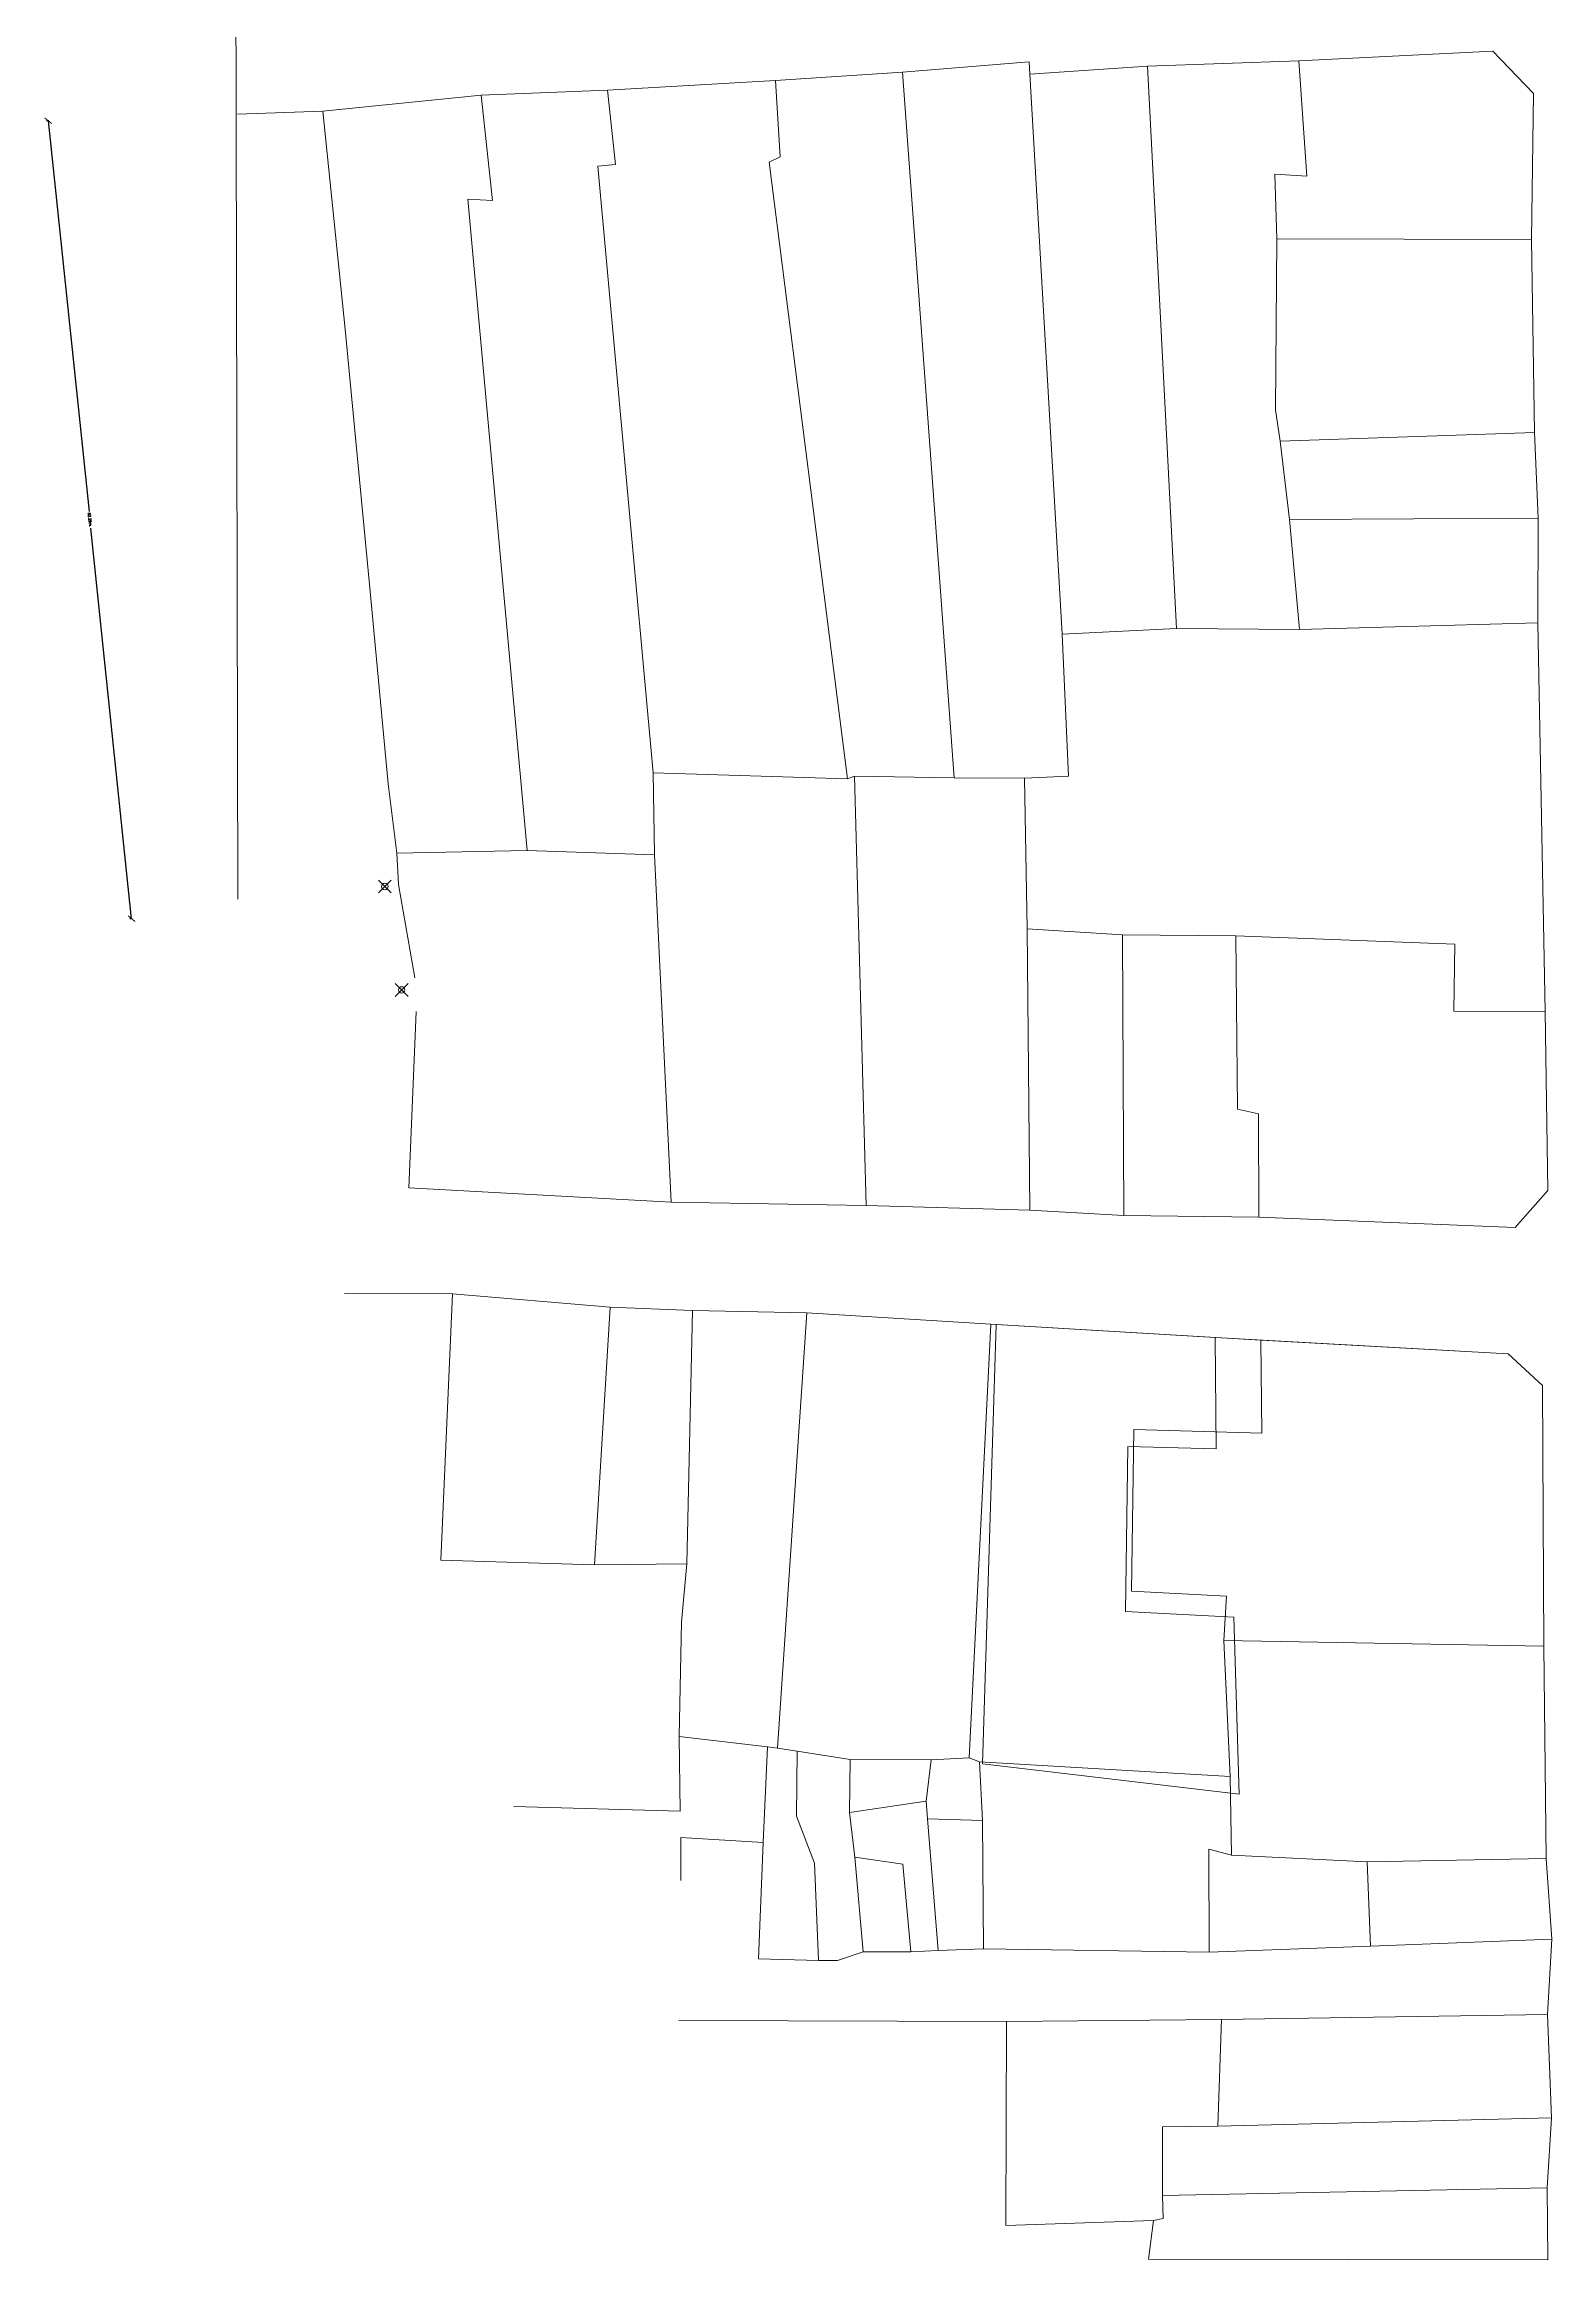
# Model space of a CAD drawing. Header units: millimetres. Extents: x 613361 to 614677, y 1317501 to 1318598.
# Drawn here: x 613430.9 to 613548, y 1317512.1 to 1317684.1 of the extents above; entities that cross this region are included whole.
import ezdxf

# ---------------------------------------------------------------- set-up
doc = ezdxf.new("R2010")
doc.units = ezdxf.units.MM
doc.header["$PDMODE"] = 35
doc.header["$PDSIZE"] = 0.5
for name, color, linetype in [('16', 7, 'Continuous'), ('2', 7, 'Continuous'), ('CVL_CUADCON_LIN', 8, 'Continuous'), ('CVL_CUADCON_TIT', 1, 'Continuous'), ('CVL_PUNTO', 250, 'Continuous')]:
    doc.layers.add(name, color=color, linetype=linetype)
doc.styles.add('ROMANS', font='ROMANS', dxfattribs={"height": 0.2})
doc.dimstyles.new('STANDARD$0', dxfattribs={"dimtxt": 0.6, "dimasz": 0.5, "dimexe": 0.125, "dimexo": 0.000625, "dimgap": 0.0625, "dimtad": 0, "dimzin": 1, "dimdsep": 46, "dimtxsty": 'ROMANS', "dimblk1": 'ARCHTICK', "dimblk2": 'ARCHTICK', "dimsah": 1, "dimcen": 2.5, "dimclrd": 1, "dimclre": 1, "dimclrt": 30, "dimaunit": 1, "dimadec": 0, "dimazin": 0, "dimtfac": 1, "dimtix": 1, "dimtofl": 0, "dimtmove": 1, "dimatfit": 3, "dimldrblk": 'ARCHTICK', "dimfxl": 1, "dimtolj": 1, "dimtzin": 1, "dimarcsym": 0})

# ---------------------------------------------------------------- blocks, each defined once
blk = doc.blocks.new('_ARCHTICK')
at = {"color": 0, "linetype": 'ByBlock', "const_width": 0.15}
blk.add_lwpolyline([(-0.5, -0.5), (0.5, 0.5)], dxfattribs=at)
blk = doc.blocks.new('*D306')
at = {"layer": 'CVL_CUADCON_TIT', "color": 1, "lineweight": -2, "ltscale": 0.5, "transparency": 16777216}
for p, q in [((613431.29, 1317678.14), (613431.12, 1317678.12)), ((613431.25, 1317678.14), (613434.42, 1317647.8)), ((613437.73, 1317616.19), (613434.55, 1317646.52)), ((613437.78, 1317616.19), (613437.6, 1317616.17))]:
    blk.add_line(p, q, dxfattribs=at)
at = {"layer": 'Defpoints', "color": 0, "linetype": 'ByBlock', "ltscale": 0.5, "transparency": 16777216}
for p in [(613431.25, 1317678.14), (613431.29, 1317678.14), (613437.78, 1317616.19)]:
    blk.add_point(p, dxfattribs=at)
at = {"layer": 'CVL_CUADCON_TIT', "color": 1, "linetype": 'ByBlock', "lineweight": -2, "ltscale": 0.5, "transparency": 16777216, "xscale": 0.5, "yscale": 0.5, "zscale": 0.5}
for p, rotation in [((613431.25, 1317678.14), 95.97334349978219), ((613437.73, 1317616.19), 275.9733434997822)]:
    blk.add_blockref('_ARCHTICK', p, dxfattribs=dict(at, rotation=rotation))
at = {"layer": 'CVL_CUADCON_TIT', "color": 30, "linetype": 'ByBlock', "lineweight": 0, "ltscale": 0.5, "transparency": 16777216, "insert": (613434.49, 1317647.16), "char_height": 0.2, "attachment_point": 5, "rotation": 275.9733, "style": 'ROMANS'}
blk.add_mtext('\\A1;62.29m.', dxfattribs=at)

msp = doc.modelspace()

# ---------------------------------------------------------------- linework, layer by layer
at = {"layer": '16', "color": 1, "linetype": 'ByBlock', "lineweight": 0}
msp.add_lwpolyline([(613445.98831, 1317617.70149), (613445.33865, 1317918.82179)], dxfattribs=at)
at = {"layer": '2', "color": 1, "linetype": 'ByBlock', "lineweight": 0}
for p, q in [((613497.57765, 1317681.91579), (613507.42865, 1317682.71079)), ((613507.42865, 1317682.71079), (613507.48165, 1317681.74679)), ((613516.62165, 1317682.38679), (613507.48165, 1317681.74679)), ((613528.35265, 1317682.78279), (613516.62165, 1317682.38679)), ((613516.62165, 1317682.38679), (613518.87365, 1317638.71379)), ((613528.35265, 1317682.78279), (613528.98665, 1317673.84579)), ((613474.67665, 1317680.51779), (613464.87565, 1317680.12879)), ((613487.72665, 1317681.27279), (613474.67665, 1317680.51779)), ((613474.67665, 1317680.51779), (613475.30165, 1317674.72879)), ((613497.57765, 1317681.91579), (613487.72665, 1317681.27279)), ((613487.72665, 1317681.27279), (613488.09865, 1317675.33179)), ((613501.58665, 1317627.12579), (613497.57765, 1317681.91579)), ((613507.48165, 1317681.74679), (613509.98665, 1317638.27779)), ((613452.58865, 1317678.86779), (613445.95665, 1317678.64179)), ((613464.87565, 1317680.12879), (613452.58865, 1317678.86779)), ((613452.58865, 1317678.86779), (613454.31065, 1317661.95979)), ((613464.87565, 1317680.12879), (613465.76165, 1317671.95379)), ((613488.09865, 1317675.33179), (613487.23665, 1317674.92179)), ((613475.30165, 1317674.72879), (613473.93065, 1317674.62279)), ((613473.93065, 1317674.62279), (613478.22265, 1317627.50279)), ((613487.23665, 1317674.92179), (613493.30865, 1317627.04679)), ((613528.98665, 1317673.84579), (613526.49765, 1317673.98879)), ((613526.49765, 1317673.98879), (613526.66365, 1317668.96179)), ((613465.76165, 1317671.95379), (613463.83165, 1317672.04879)), ((613463.83165, 1317672.04879), (613468.43765, 1317621.47679)), ((613526.54665, 1317655.70479), (613526.66365, 1317668.96179)), ((613526.66365, 1317668.96179), (613546.41965, 1317668.92679)), ((613546.41965, 1317668.92679), (613546.66365, 1317653.94479)), ((613454.31065, 1317661.95979), (613456.29765, 1317641.04079)), ((613526.90865, 1317653.26779), (613526.54665, 1317655.70479)), ((613546.66365, 1317653.94479), (613526.90865, 1317653.26779)), ((613527.63665, 1317647.17479), (613526.90865, 1317653.26779)), ((613546.66365, 1317653.94479), (613546.93565, 1317647.29179)), ((613546.93565, 1317647.29179), (613527.63665, 1317647.17479)), ((613528.42165, 1317638.64479), (613527.63665, 1317647.17479)), ((613546.93565, 1317647.29179), (613546.90665, 1317639.16479)), ((613456.29765, 1317641.04079), (613457.65665, 1317626.67079)), ((613546.90665, 1317639.16479), (613528.42165, 1317638.64479)), ((613546.90665, 1317639.16479), (613547.49665, 1317608.99679)), ((613509.98665, 1317638.27779), (613518.87365, 1317638.71379)), ((613509.98665, 1317638.27779), (613510.47365, 1317627.25779)), ((613518.87365, 1317638.71379), (613528.42165, 1317638.64479)), ((613478.22265, 1317627.50279), (613493.30865, 1317627.04679)), ((613478.34165, 1317621.15479), (613478.22265, 1317627.50279)), ((613493.30865, 1317627.04679), (613493.86665, 1317627.25179)), ((613494.76865, 1317593.93579), (613493.86665, 1317627.25179)), ((613493.86665, 1317627.25179), (613501.58665, 1317627.12579)), ((613507.07165, 1317627.09379), (613501.58665, 1317627.12579)), ((613510.47365, 1317627.25779), (613507.07165, 1317627.09379)), ((613457.65665, 1317626.67079), (613458.33165, 1317621.28979)), ((613507.07165, 1317627.09379), (613507.25565, 1317615.41179)), ((613458.33165, 1317621.28979), (613468.43765, 1317621.47679)), ((613458.33165, 1317621.28979), (613458.43965, 1317618.85179)), ((613468.43765, 1317621.47679), (613478.34165, 1317621.15479)), ((613479.63365, 1317594.18879), (613478.34165, 1317621.15479)), ((613459.71437, 1317611.6108), (613458.43965, 1317618.85179)), ((613507.25565, 1317615.41179), (613514.67165, 1317614.92879)), ((613507.25565, 1317615.41179), (613507.46665, 1317593.57279)), ((613514.67165, 1317614.92879), (613514.78165, 1317593.13979)), ((613523.45765, 1317614.85779), (613514.67165, 1317614.92879)), ((613540.47365, 1317614.20479), (613523.45765, 1317614.85779)), ((613523.45765, 1317614.85779), (613523.59565, 1317601.39879)), ((613540.38565, 1317609.02379), (613540.47365, 1317614.20479)), ((613459.26565, 1317595.28779), (613459.81164, 1317608.98704)), ((613547.49665, 1317608.99679), (613540.38565, 1317609.02379)), ((613523.59565, 1317601.39879), (613525.22265, 1317601.04879)), ((613525.22265, 1317601.04879), (613525.24365, 1317593.02379)), ((613459.26565, 1317595.28779), (613479.63365, 1317594.18879)), ((613479.63365, 1317594.18879), (613494.76865, 1317593.93579)), ((613507.46665, 1317593.57279), (613494.76865, 1317593.93579)), ((613507.46665, 1317593.57279), (613514.78165, 1317593.13979)), ((613514.78165, 1317593.13979), (613525.24365, 1317593.02379)), ((613462.63965, 1317587.07079), (613454.25965, 1317587.09279)), ((613461.73065, 1317566.39579), (613462.63965, 1317587.07079)), ((613462.63965, 1317587.07079), (613474.88165, 1317586.04579)), ((613474.88165, 1317586.04579), (613473.66665, 1317566.02979)), ((613481.28165, 1317585.76279), (613474.88165, 1317586.04579)), ((613481.28165, 1317585.76279), (613480.82765, 1317566.10479)), ((613490.16965, 1317585.58979), (613481.28165, 1317585.76279)), ((613490.16965, 1317585.58979), (613487.87465, 1317551.80579)), ((613504.44365, 1317584.72479), (613490.16965, 1317585.58979)), ((613502.75765, 1317551.04379), (613504.44365, 1317584.72479)), ((613504.44365, 1317584.72479), (613525.42165, 1317583.47479)), ((613525.42165, 1317583.47479), (613525.49265, 1317576.26279)), ((613515.53765, 1317576.53379), (613515.36865, 1317563.98779)), ((613525.49265, 1317576.26279), (613515.53765, 1317576.53379)), ((613473.66665, 1317566.02979), (613461.73065, 1317566.39579)), ((613480.82765, 1317566.10479), (613473.66665, 1317566.02979)), ((613480.43365, 1317561.58279), (613480.82765, 1317566.10479)), ((613515.36865, 1317563.98779), (613522.73365, 1317563.60679)), ((613522.73365, 1317563.60679), (613522.53965, 1317560.15179)), ((613480.43365, 1317561.58279), (613480.25365, 1317552.69379)), ((613522.53965, 1317560.15179), (613547.37565, 1317559.72879)), ((613522.53965, 1317560.15179), (613523.02565, 1317549.58879)), ((613547.37565, 1317559.72879), (613547.57265, 1317543.22179)), ((613480.32065, 1317546.90379), (613480.25365, 1317552.69379)), ((613480.25365, 1317552.69379), (613487.11265, 1317551.90479)), ((613487.11265, 1317551.90479), (613486.77665, 1317544.48779)), ((613487.87465, 1317551.80579), (613487.11265, 1317551.90479)), ((613489.39865, 1317551.55679), (613487.87465, 1317551.80579)), ((613489.36165, 1317546.52879), (613489.39865, 1317551.55679)), ((613493.51465, 1317550.91079), (613489.39865, 1317551.55679)), ((613493.47465, 1317546.79679), (613493.51465, 1317550.91079)), ((613499.81165, 1317550.88179), (613493.51465, 1317550.91079)), ((613499.81165, 1317550.88179), (613499.41465, 1317547.67979)), ((613502.75765, 1317551.04379), (613499.81165, 1317550.88179)), ((613503.57065, 1317550.74179), (613502.75765, 1317551.04379)), ((613523.02565, 1317549.58879), (613503.57065, 1317550.74179)), ((613503.78665, 1317546.17179), (613503.57065, 1317550.74179)), ((613523.14365, 1317543.49479), (613523.02565, 1317549.58879)), ((613467.41965, 1317547.26679), (613480.32065, 1317546.90379)), ((613490.74265, 1317542.87579), (613489.36165, 1317546.52879)), ((613499.41465, 1317547.67979), (613493.47465, 1317546.79679)), ((613493.47465, 1317546.79679), (613493.89065, 1317543.34379)), ((613499.51965, 1317546.30879), (613499.41465, 1317547.67979)), ((613500.35965, 1317536.10279), (613499.51965, 1317546.30879)), ((613503.78665, 1317546.17179), (613499.51965, 1317546.30879)), ((613486.77665, 1317544.48779), (613480.37665, 1317544.87279)), ((613480.37665, 1317544.87279), (613480.38565, 1317541.52079)), ((613503.86365, 1317536.21679), (613503.78665, 1317546.17179)), ((613486.77665, 1317544.48779), (613486.39565, 1317535.44579)), ((613491.06765, 1317535.30979), (613490.74265, 1317542.87579)), ((613493.89065, 1317543.34379), (613497.59965, 1317542.79779)), ((613493.89065, 1317543.34379), (613494.51965, 1317535.98179)), ((613521.38665, 1317535.97179), (613521.36465, 1317543.94579)), ((613521.36465, 1317543.94579), (613523.14365, 1317543.49479)), ((613533.65765, 1317542.97179), (613523.14365, 1317543.49479)), ((613547.57265, 1317543.22179), (613533.65765, 1317542.97179)), ((613533.65765, 1317542.97179), (613533.92965, 1317536.42079)), ((613547.99565, 1317536.97579), (613547.57265, 1317543.22179)), ((613497.59965, 1317542.79779), (613498.22765, 1317535.99379)), ((613494.51965, 1317535.98179), (613492.54065, 1317535.31479)), ((613494.51965, 1317535.98179), (613498.22765, 1317535.99379)), ((613498.22765, 1317535.99379), (613500.35965, 1317536.10279)), ((613503.86365, 1317536.21679), (613500.35965, 1317536.10279)), ((613521.38665, 1317535.97179), (613503.86365, 1317536.21679)), ((613533.92965, 1317536.42079), (613521.38665, 1317535.97179)), ((613533.92965, 1317536.42079), (613547.99565, 1317536.97579)), ((613547.99565, 1317536.97579), (613547.65665, 1317531.13379)), ((613486.39565, 1317535.44579), (613491.06765, 1317535.30979)), ((613492.54065, 1317535.31479), (613491.06765, 1317535.30979)), ((613547.65665, 1317531.13379), (613522.36565, 1317530.74279)), ((613547.98265, 1317523.10979), (613547.65665, 1317531.13379)), ((613480.21265, 1317530.65079), (613505.65665, 1317530.58479)), ((613505.65665, 1317530.58479), (613505.59765, 1317514.73779)), ((613522.36565, 1317530.74279), (613505.65665, 1317530.58479)), ((613522.36565, 1317530.74279), (613522.08265, 1317522.46279)), ((613522.08265, 1317522.46279), (613517.76665, 1317522.39779)), ((613517.76665, 1317522.39779), (613517.78065, 1317517.06479)), ((613522.08265, 1317522.46279), (613547.98265, 1317523.10979)), ((613547.64165, 1317517.67379), (613547.98265, 1317523.10979)), ((613517.78065, 1317517.06479), (613547.64165, 1317517.67379)), ((613517.83665, 1317515.28679), (613517.78065, 1317517.06479)), ((613547.64165, 1317517.67379), (613547.70765, 1317512.08779)), ((613505.59765, 1317514.73779), (613517.07465, 1317515.13179)), ((613516.67665, 1317512.13379), (613517.07465, 1317515.13179)), ((613517.07465, 1317515.13179), (613517.83665, 1317515.28679)), ((613547.70765, 1317512.08779), (613516.67665, 1317512.13379))]:
    msp.add_line(p, q, dxfattribs=at)
for points in [[(613528.35265, 1317682.78279), (613543.43465, 1317683.54479), (613546.59265, 1317680.25379), (613546.41965, 1317668.92679)], [(613547.49665, 1317608.99679), (613547.68665, 1317595.08079), (613545.15465, 1317592.22779), (613525.24365, 1317593.02379)], [(613525.42165, 1317583.47479), (613544.62265, 1317582.42279), (613547.27065, 1317579.94279), (613547.37565, 1317559.72879)]]:
    msp.add_lwpolyline(points, dxfattribs=at)
at = {"layer": 'CVL_CUADCON_LIN', "color": 1, "linetype": 'ByBlock', "lineweight": 0, "ltscale": 0.5, "flags": 128}
for points in [[(613523.73337, 1317548.23016), (613503.79009, 1317550.56946), (613504.86693, 1317584.68247)], [(613521.8568, 1317583.67011), (613504.86693, 1317584.68247)], [(613521.8568, 1317583.67011), (613521.94175, 1317575.04052)], [(613544.62265, 1317582.42279), (613521.8568, 1317583.67011)], [(613515.0743, 1317575.22747), (613514.90149, 1317562.39864)], [(613521.94175, 1317575.04052), (613515.0743, 1317575.22747)], [(613514.90149, 1317562.39864), (613523.31024, 1317561.96364)], [(613523.31024, 1317561.96364), (613523.73337, 1317548.23016)]]:
    msp.add_lwpolyline(points, dxfattribs=at)
msp.add_lwpolyline([(613504.86693, 1317584.68247), (613521.8568, 1317583.67011), (613521.94175, 1317575.04052), (613515.0743, 1317575.22747), (613514.90149, 1317562.39864), (613523.31024, 1317561.96364), (613523.73337, 1317548.23016), (613503.79009, 1317550.56946)], close=True, dxfattribs=at)
at = {"layer": 'CVL_PUNTO', "color": 1, "linetype": 'ByBlock', "lineweight": 0, "ltscale": 0.5}
for p in [(613457.39155, 1317618.69119), (613458.69975, 1317610.66349)]:
    msp.add_point(p, dxfattribs=at)

# ---------------------------------------------------------------- dimensions: what is measured, and where the dimension line sits
at = {"layer": 'CVL_CUADCON_TIT', "color": 1, "linetype": 'ByBlock', "lineweight": 0, "ltscale": 0.5}
dim = msp.add_aligned_dim(p1=(613437.77665, 1317616.19179), p2=(613431.29455, 1317678.14215), distance=0.04811, dimstyle='STANDARD$0', override={"dimpost": 'm.', "dimfxl": 31.75}, dxfattribs=at)
dim.commit()
dim.dimension.update_dxf_attribs({"geometry": '*D306', "text_midpoint": (613434.48775, 1317647.16196)})

doc.saveas('drawing.dxf')
